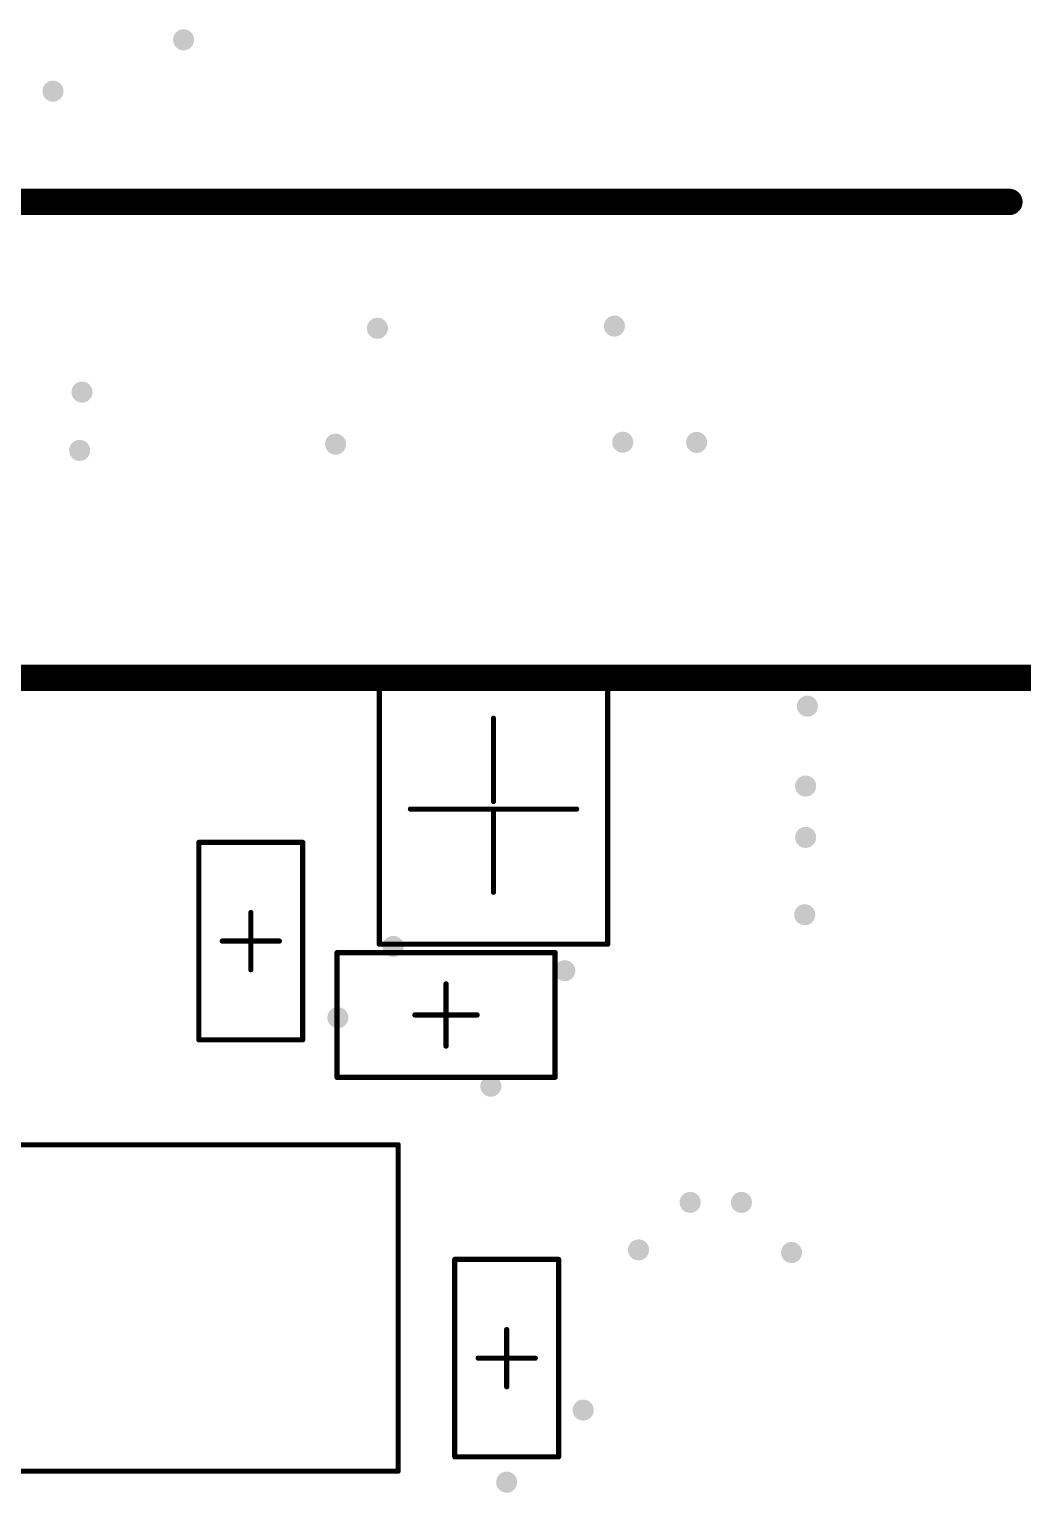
# Model space of a CAD drawing. Header units: inches. Extents: x -0.46 to 4.93, y -0.49 to 6.86.
# Drawn here: x 1.105 to 1.482, y 2.663 to 3.217 of the extents above; entities that cross this region are included whole.
import ezdxf

# ---------------------------------------------------------------- set-up
doc = ezdxf.new("R2010")
doc.units = ezdxf.units.IN
doc.header["$MEASUREMENT"] = 0
for name, color, linetype in [('Dimensions', 56, 'Continuous'), ('Top Courtyard', 56, 'Continuous'), ('Via Holes', 16, 'Continuous')]:
    doc.layers.add(name, color=color, linetype=linetype)

# ---------------------------------------------------------------- blocks, each defined once
blk = doc.blocks.new('FSUSB42UMX_59')
at = {"layer": 'Top Courtyard'}
for points in [[(0.04331, 0.05118, 0.00197, 0.00197, 0), (-0.04331, 0.05118, 0.00197, 0.00197, 0)], [(-0.04331, 0.05118, 0.00197, 0.00197, 0), (-0.04331, -0.05118, 0.00197, 0.00197, 0)], [(0.04331, 0.05118, 0.00197, 0.00197, 0), (0.04331, -0.05118, 0.00197, 0.00197, 0)], [(0, 0.0315, 0.00197, 0.00197, 0), (0, 0, 0.00197, 0.00197, 0)], [(0, 0, 0.00197, 0.00197, 0), (-0.0315, 0, 0.00197, 0.00197, 0)], [(0.0315, 0, 0.00197, 0.00197, 0), (0, 0, 0.00197, 0.00197, 0)], [(0, -0.0029, 0.00197, 0.00197, 0), (0, -0.0344, 0.00197, 0.00197, 0)], [(0.04331, -0.05118, 0.00197, 0.00197, 0), (-0.04331, -0.05118, 0.00197, 0.00197, 0)]]:
    blk.add_lwpolyline(points, format="xyseb", dxfattribs=at)
for points in [[(-0.0438, 0.05118, 0.000984, 0.000984, 1), (-0.04281, 0.05118, 0.000984, 0.000984, 1)], [(-0.0438, 0.05118, 0.000984, 0.000984, 1), (-0.04281, 0.05118, 0.000984, 0.000984, 1)], [(0.04281, 0.05118, 0.000984, 0.000984, 1), (0.0438, 0.05118, 0.000984, 0.000984, 1)], [(0.04281, 0.05118, 0.000984, 0.000984, 1), (0.0438, 0.05118, 0.000984, 0.000984, 1)], [(-0.00049, 0.0315, 0.000984, 0.000984, 1), (0.00049, 0.0315, 0.000984, 0.000984, 1)], [(-0.03199, 0, 0.000984, 0.000984, 1), (-0.031, 0, 0.000984, 0.000984, 1)], [(-0.00049, 0, 0.000984, 0.000984, 1), (0.00049, 0, 0.000984, 0.000984, 1)], [(-0.00049, 0, 0.000984, 0.000984, 1), (0.00049, 0, 0.000984, 0.000984, 1)], [(-0.00049, 0, 0.000984, 0.000984, 1), (0.00049, 0, 0.000984, 0.000984, 1)], [(0.031, 0, 0.000984, 0.000984, 1), (0.03199, 0, 0.000984, 0.000984, 1)], [(-0.00049, -0.0029, 0.000984, 0.000984, 1), (0.00049, -0.0029, 0.000984, 0.000984, 1)], [(-0.00049, -0.0344, 0.000984, 0.000984, 1), (0.00049, -0.0344, 0.000984, 0.000984, 1)], [(-0.0438, -0.05118, 0.000984, 0.000984, 1), (-0.04281, -0.05118, 0.000984, 0.000984, 1)], [(-0.0438, -0.05118, 0.000984, 0.000984, 1), (-0.04281, -0.05118, 0.000984, 0.000984, 1)], [(0.04281, -0.05118, 0.000984, 0.000984, 1), (0.0438, -0.05118, 0.000984, 0.000984, 1)], [(0.04281, -0.05118, 0.000984, 0.000984, 1), (0.0438, -0.05118, 0.000984, 0.000984, 1)]]:
    blk.add_lwpolyline(points, format="xyseb", close=True, dxfattribs=at)
blk = doc.blocks.new('416131160801_69')
at = {"layer": 'Top Courtyard'}
for points in [[(-0.06181, -0.18287, 0.00197, 0.00197, 0), (-0.06181, 0.18287, 0.00197, 0.00197, 0)], [(0.06181, 0.18287, 0.00197, 0.00197, 0), (-0.06181, 0.18287, 0.00197, 0.00197, 0)], [(0.06181, -0.18287, 0.00197, 0.00197, 0), (0.06181, 0.18287, 0.00197, 0.00197, 0)], [(0, -0.01969, 0.00197, 0.00197, 0), (0, 0.01969, 0.00197, 0.00197, 0)], [(0.01969, 0, 0.00197, 0.00197, 0), (-0.01969, 0, 0.00197, 0.00197, 0)], [(0.06181, -0.18287, 0.00197, 0.00197, 0), (-0.06181, -0.18287, 0.00197, 0.00197, 0)]]:
    blk.add_lwpolyline(points, format="xyseb", dxfattribs=at)
for points in [[(-0.0623, 0.18287, 0.000984, 0.000984, 1), (-0.06132, 0.18287, 0.000984, 0.000984, 1)], [(-0.0623, 0.18287, 0.000984, 0.000984, 1), (-0.06132, 0.18287, 0.000984, 0.000984, 1)], [(0.06132, 0.18287, 0.000984, 0.000984, 1), (0.0623, 0.18287, 0.000984, 0.000984, 1)], [(0.06132, 0.18287, 0.000984, 0.000984, 1), (0.0623, 0.18287, 0.000984, 0.000984, 1)], [(-0.00049, 0.01969, 0.000984, 0.000984, 1), (0.00049, 0.01969, 0.000984, 0.000984, 1)], [(-0.02018, 0, 0.000984, 0.000984, 1), (-0.01919, 0, 0.000984, 0.000984, 1)], [(0.01919, 0, 0.000984, 0.000984, 1), (0.02018, 0, 0.000984, 0.000984, 1)], [(-0.00049, -0.01969, 0.000984, 0.000984, 1), (0.00049, -0.01969, 0.000984, 0.000984, 1)], [(-0.0623, -0.18287, 0.000984, 0.000984, 1), (-0.06132, -0.18287, 0.000984, 0.000984, 1)], [(-0.0623, -0.18287, 0.000984, 0.000984, 1), (-0.06132, -0.18287, 0.000984, 0.000984, 1)], [(0.06132, -0.18287, 0.000984, 0.000984, 1), (0.0623, -0.18287, 0.000984, 0.000984, 1)], [(0.06132, -0.18287, 0.000984, 0.000984, 1), (0.0623, -0.18287, 0.000984, 0.000984, 1)]]:
    blk.add_lwpolyline(points, format="xyseb", close=True, dxfattribs=at)
blk = doc.blocks.new('RESC0402_1005__N_71')
at = {"layer": 'Top Courtyard'}
for points in [[(-0.0374, 0.01969, 0.00197, 0.00197, 0), (-0.0374, -0.01968, 0.00197, 0.00197, 0)], [(-0.0374, 0.01969, 0.00197, 0.00197, 0), (0.0374, 0.01969, 0.00197, 0.00197, 0)], [(0.0374, 0.01969, 0.00197, 0.00197, 0), (0.0374, -0.01968, 0.00197, 0.00197, 0)], [(0, 0.01083, 0.00197, 0.00197, 0), (0, -0.01083, 0.00197, 0.00197, 0)], [(-0.01083, 0, 0.00197, 0.00197, 0), (0.01083, 0, 0.00197, 0.00197, 0)], [(-0.0374, -0.01968, 0.00197, 0.00197, 0), (0.0374, -0.01968, 0.00197, 0.00197, 0)]]:
    blk.add_lwpolyline(points, format="xyseb", dxfattribs=at)
for points in [[(-0.03789, 0.01969, 0.000984, 0.000984, 1), (-0.03691, 0.01969, 0.000984, 0.000984, 1)], [(-0.03789, 0.01969, 0.000984, 0.000984, 1), (-0.03691, 0.01969, 0.000984, 0.000984, 1)], [(0.03691, 0.01969, 0.000984, 0.000984, 1), (0.03789, 0.01969, 0.000984, 0.000984, 1)], [(0.03691, 0.01969, 0.000984, 0.000984, 1), (0.03789, 0.01969, 0.000984, 0.000984, 1)], [(-0.00049, 0.01083, 0.000984, 0.000984, 1), (0.00049, 0.01083, 0.000984, 0.000984, 1)], [(-0.01132, 0, 0.000984, 0.000984, 1), (-0.01033, 0, 0.000984, 0.000984, 1)], [(0.01033, 0, 0.000984, 0.000984, 1), (0.01132, 0, 0.000984, 0.000984, 1)], [(-0.00049, -0.01083, 0.000984, 0.000984, 1), (0.00049, -0.01083, 0.000984, 0.000984, 1)], [(-0.03789, -0.01968, 0.000984, 0.000984, 1), (-0.03691, -0.01968, 0.000984, 0.000984, 1)], [(-0.03789, -0.01968, 0.000984, 0.000984, 1), (-0.03691, -0.01968, 0.000984, 0.000984, 1)], [(0.03691, -0.01968, 0.000984, 0.000984, 1), (0.03789, -0.01968, 0.000984, 0.000984, 1)], [(0.03691, -0.01968, 0.000984, 0.000984, 1), (0.03789, -0.01968, 0.000984, 0.000984, 1)]]:
    blk.add_lwpolyline(points, format="xyseb", close=True, dxfattribs=at)
blk = doc.blocks.new('RESC0402_1005__N_72')
at = {"layer": 'Top Courtyard'}
for points in [[(-0.0374, 0.01969, 0.00197, 0.00197, 0), (-0.0374, -0.01968, 0.00197, 0.00197, 0)], [(-0.0374, 0.01969, 0.00197, 0.00197, 0), (0.0374, 0.01969, 0.00197, 0.00197, 0)], [(0.0374, 0.01969, 0.00197, 0.00197, 0), (0.0374, -0.01968, 0.00197, 0.00197, 0)], [(0, 0.01083, 0.00197, 0.00197, 0), (0, -0.01083, 0.00197, 0.00197, 0)], [(-0.01083, 0, 0.00197, 0.00197, 0), (0.01083, 0, 0.00197, 0.00197, 0)], [(-0.0374, -0.01968, 0.00197, 0.00197, 0), (0.0374, -0.01968, 0.00197, 0.00197, 0)]]:
    blk.add_lwpolyline(points, format="xyseb", dxfattribs=at)
for points in [[(-0.03789, 0.01969, 0.000984, 0.000984, 1), (-0.03691, 0.01969, 0.000984, 0.000984, 1)], [(-0.03789, 0.01969, 0.000984, 0.000984, 1), (-0.03691, 0.01969, 0.000984, 0.000984, 1)], [(0.03691, 0.01969, 0.000984, 0.000984, 1), (0.03789, 0.01969, 0.000984, 0.000984, 1)], [(0.03691, 0.01969, 0.000984, 0.000984, 1), (0.03789, 0.01969, 0.000984, 0.000984, 1)], [(-0.00049, 0.01083, 0.000984, 0.000984, 1), (0.00049, 0.01083, 0.000984, 0.000984, 1)], [(-0.01132, 0, 0.000984, 0.000984, 1), (-0.01033, 0, 0.000984, 0.000984, 1)], [(0.01033, 0, 0.000984, 0.000984, 1), (0.01132, 0, 0.000984, 0.000984, 1)], [(-0.00049, -0.01083, 0.000984, 0.000984, 1), (0.00049, -0.01083, 0.000984, 0.000984, 1)], [(-0.03789, -0.01968, 0.000984, 0.000984, 1), (-0.03691, -0.01968, 0.000984, 0.000984, 1)], [(-0.03789, -0.01968, 0.000984, 0.000984, 1), (-0.03691, -0.01968, 0.000984, 0.000984, 1)], [(0.03691, -0.01968, 0.000984, 0.000984, 1), (0.03789, -0.01968, 0.000984, 0.000984, 1)], [(0.03691, -0.01968, 0.000984, 0.000984, 1), (0.03789, -0.01968, 0.000984, 0.000984, 1)]]:
    blk.add_lwpolyline(points, format="xyseb", close=True, dxfattribs=at)
blk = doc.blocks.new('CAPC0402_1005_70_N_101')
at = {"layer": 'Top Courtyard'}
for points in [[(-0.04134, 0.02362, 0.00197, 0.00197, 0), (-0.04134, -0.02362, 0.00197, 0.00197, 0)], [(0.04134, 0.02362, 0.00197, 0.00197, 0), (-0.04134, 0.02362, 0.00197, 0.00197, 0)], [(0.04134, 0.02362, 0.00197, 0.00197, 0), (0.04134, -0.02362, 0.00197, 0.00197, 0)], [(0, 0.01181, 0.00197, 0.00197, 0), (0, -0.01181, 0.00197, 0.00197, 0)], [(0.01181, 0, 0.00197, 0.00197, 0), (-0.01181, 0, 0.00197, 0.00197, 0)], [(0.04134, -0.02362, 0.00197, 0.00197, 0), (-0.04134, -0.02362, 0.00197, 0.00197, 0)]]:
    blk.add_lwpolyline(points, format="xyseb", dxfattribs=at)
for points in [[(-0.04183, 0.02362, 0.000984, 0.000984, 1), (-0.04085, 0.02362, 0.000984, 0.000984, 1)], [(-0.04183, 0.02362, 0.000984, 0.000984, 1), (-0.04085, 0.02362, 0.000984, 0.000984, 1)], [(0.04085, 0.02362, 0.000984, 0.000984, 1), (0.04183, 0.02362, 0.000984, 0.000984, 1)], [(0.04085, 0.02362, 0.000984, 0.000984, 1), (0.04183, 0.02362, 0.000984, 0.000984, 1)], [(-0.00049, 0.01181, 0.000984, 0.000984, 1), (0.00049, 0.01181, 0.000984, 0.000984, 1)], [(-0.0123, 0, 0.000984, 0.000984, 1), (-0.01132, 0, 0.000984, 0.000984, 1)], [(0.01132, 0, 0.000984, 0.000984, 1), (0.0123, 0, 0.000984, 0.000984, 1)], [(-0.00049, -0.01181, 0.000984, 0.000984, 1), (0.00049, -0.01181, 0.000984, 0.000984, 1)], [(-0.04183, -0.02362, 0.000984, 0.000984, 1), (-0.04085, -0.02362, 0.000984, 0.000984, 1)], [(-0.04183, -0.02362, 0.000984, 0.000984, 1), (-0.04085, -0.02362, 0.000984, 0.000984, 1)], [(0.04085, -0.02362, 0.000984, 0.000984, 1), (0.04183, -0.02362, 0.000984, 0.000984, 1)], [(0.04085, -0.02362, 0.000984, 0.000984, 1), (0.04183, -0.02362, 0.000984, 0.000984, 1)]]:
    blk.add_lwpolyline(points, format="xyseb", close=True, dxfattribs=at)

msp = doc.modelspace()

# ---------------------------------------------------------------- hatches: boundary and pattern name
at = {"layer": 'Via Holes'}
h = msp.add_hatch(color=7, dxfattribs=at)
edge = h.paths.add_edge_path()
edge.add_arc((1.16352, 3.21345), 0.004, 0, 360)
h = msp.add_hatch(color=7, dxfattribs=at)
edge = h.paths.add_edge_path()
edge.add_arc((1.114, 3.194), 0.004, 0, 360)
h = msp.add_hatch(color=7, dxfattribs=at)
edge = h.paths.add_edge_path()
edge.add_arc((1.237, 3.10416), 0.004, 0, 360)
h = msp.add_hatch(color=7, dxfattribs=at)
edge = h.paths.add_edge_path()
edge.add_arc((1.32684, 3.105), 0.004, 0, 360)
h = msp.add_hatch(color=7, dxfattribs=at)
edge = h.paths.add_edge_path()
edge.add_arc((1.125, 3.08), 0.004, 0, 360)
h = msp.add_hatch(color=7, dxfattribs=at)
edge = h.paths.add_edge_path()
edge.add_arc((1.1241, 3.0579), 0.004, 0, 360)
h = msp.add_hatch(color=7, dxfattribs=at)
edge = h.paths.add_edge_path()
edge.add_arc((1.22113, 3.06028), 0.004, 0, 360)
h = msp.add_hatch(color=7, dxfattribs=at)
edge = h.paths.add_edge_path()
edge.add_arc((1.33, 3.061), 0.004, 0, 360)
h = msp.add_hatch(color=7, dxfattribs=at)
edge = h.paths.add_edge_path()
edge.add_arc((1.358, 3.06093), 0.004, 0, 360)
h = msp.add_hatch(color=7, dxfattribs=at)
edge = h.paths.add_edge_path()
edge.add_arc((1.4, 2.961), 0.004, 0, 360)
h = msp.add_hatch(color=7, dxfattribs=at)
edge = h.paths.add_edge_path()
edge.add_arc((1.39933, 2.93074), 0.004, 0, 360)
h = msp.add_hatch(color=7, dxfattribs=at)
edge = h.paths.add_edge_path()
edge.add_arc((1.39933, 2.91129), 0.004, 0, 360)
h = msp.add_hatch(color=7, dxfattribs=at)
edge = h.paths.add_edge_path()
edge.add_arc((1.399, 2.882), 0.004, 0, 360)
h = msp.add_hatch(color=7, dxfattribs=at)
edge = h.paths.add_edge_path()
edge.add_arc((1.243, 2.87), 0.004, 0, 360)
h = msp.add_hatch(color=7, dxfattribs=at)
edge = h.paths.add_edge_path()
edge.add_arc((1.30802, 2.86078), 0.004, 0, 360)
h = msp.add_hatch(color=7, dxfattribs=at)
edge = h.paths.add_edge_path()
edge.add_arc((1.222, 2.843), 0.004, 0, 360)
h = msp.add_hatch(color=7, dxfattribs=at)
edge = h.paths.add_edge_path()
edge.add_arc((1.28, 2.817), 0.004, 0, 360)
h = msp.add_hatch(color=7, dxfattribs=at)
edge = h.paths.add_edge_path()
edge.add_arc((1.35556, 2.773), 0.004, 0, 360)
h = msp.add_hatch(color=7, dxfattribs=at)
edge = h.paths.add_edge_path()
edge.add_arc((1.375, 2.773), 0.004, 0, 360)
h = msp.add_hatch(color=7, dxfattribs=at)
edge = h.paths.add_edge_path()
edge.add_arc((1.336, 2.755), 0.004, 0, 360)
h = msp.add_hatch(color=7, dxfattribs=at)
edge = h.paths.add_edge_path()
edge.add_arc((1.394, 2.754), 0.004, 0, 360)
h = msp.add_hatch(color=7, dxfattribs=at)
edge = h.paths.add_edge_path()
edge.add_arc((1.31499, 2.69432), 0.004, 0, 360)
h = msp.add_hatch(color=7, dxfattribs=at)
edge = h.paths.add_edge_path()
edge.add_arc((1.286, 2.667), 0.004, 0, 360)

# ---------------------------------------------------------------- linework, layer by layer
at = {"layer": 'Dimensions'}
for points in [[(-0.42437, 3.15203, 0.01, 0.01, 0), (1.47658, 3.15203, 0.01, 0.01, 0)], [(-0.22457, 2.97172, 0.01, 0.01, 0), (1.66415, 2.97172, 0.01, 0.01, 0)]]:
    msp.add_lwpolyline(points, format="xyseb", dxfattribs=at)
msp.add_lwpolyline([(1.47408, 3.15203, 0.005, 0.005, 1), (1.47908, 3.15203, 0.005, 0.005, 1)], format="xyseb", close=True, dxfattribs=at)

# ---------------------------------------------------------------- block references
for name, p, rotation in [('FSUSB42UMX_59', (1.281, 2.922), 180), ('RESC0402_1005__N_71', (1.189, 2.872), 90), ('CAPC0402_1005_70_N_101', (1.263, 2.844), 180), ('416131160801_69', (1.062, 2.733), 270), ('RESC0402_1005__N_72', (1.286, 2.714), 90)]:
    msp.add_blockref(name, p, dxfattribs=dict(rotation=rotation))

doc.saveas('drawing.dxf')
